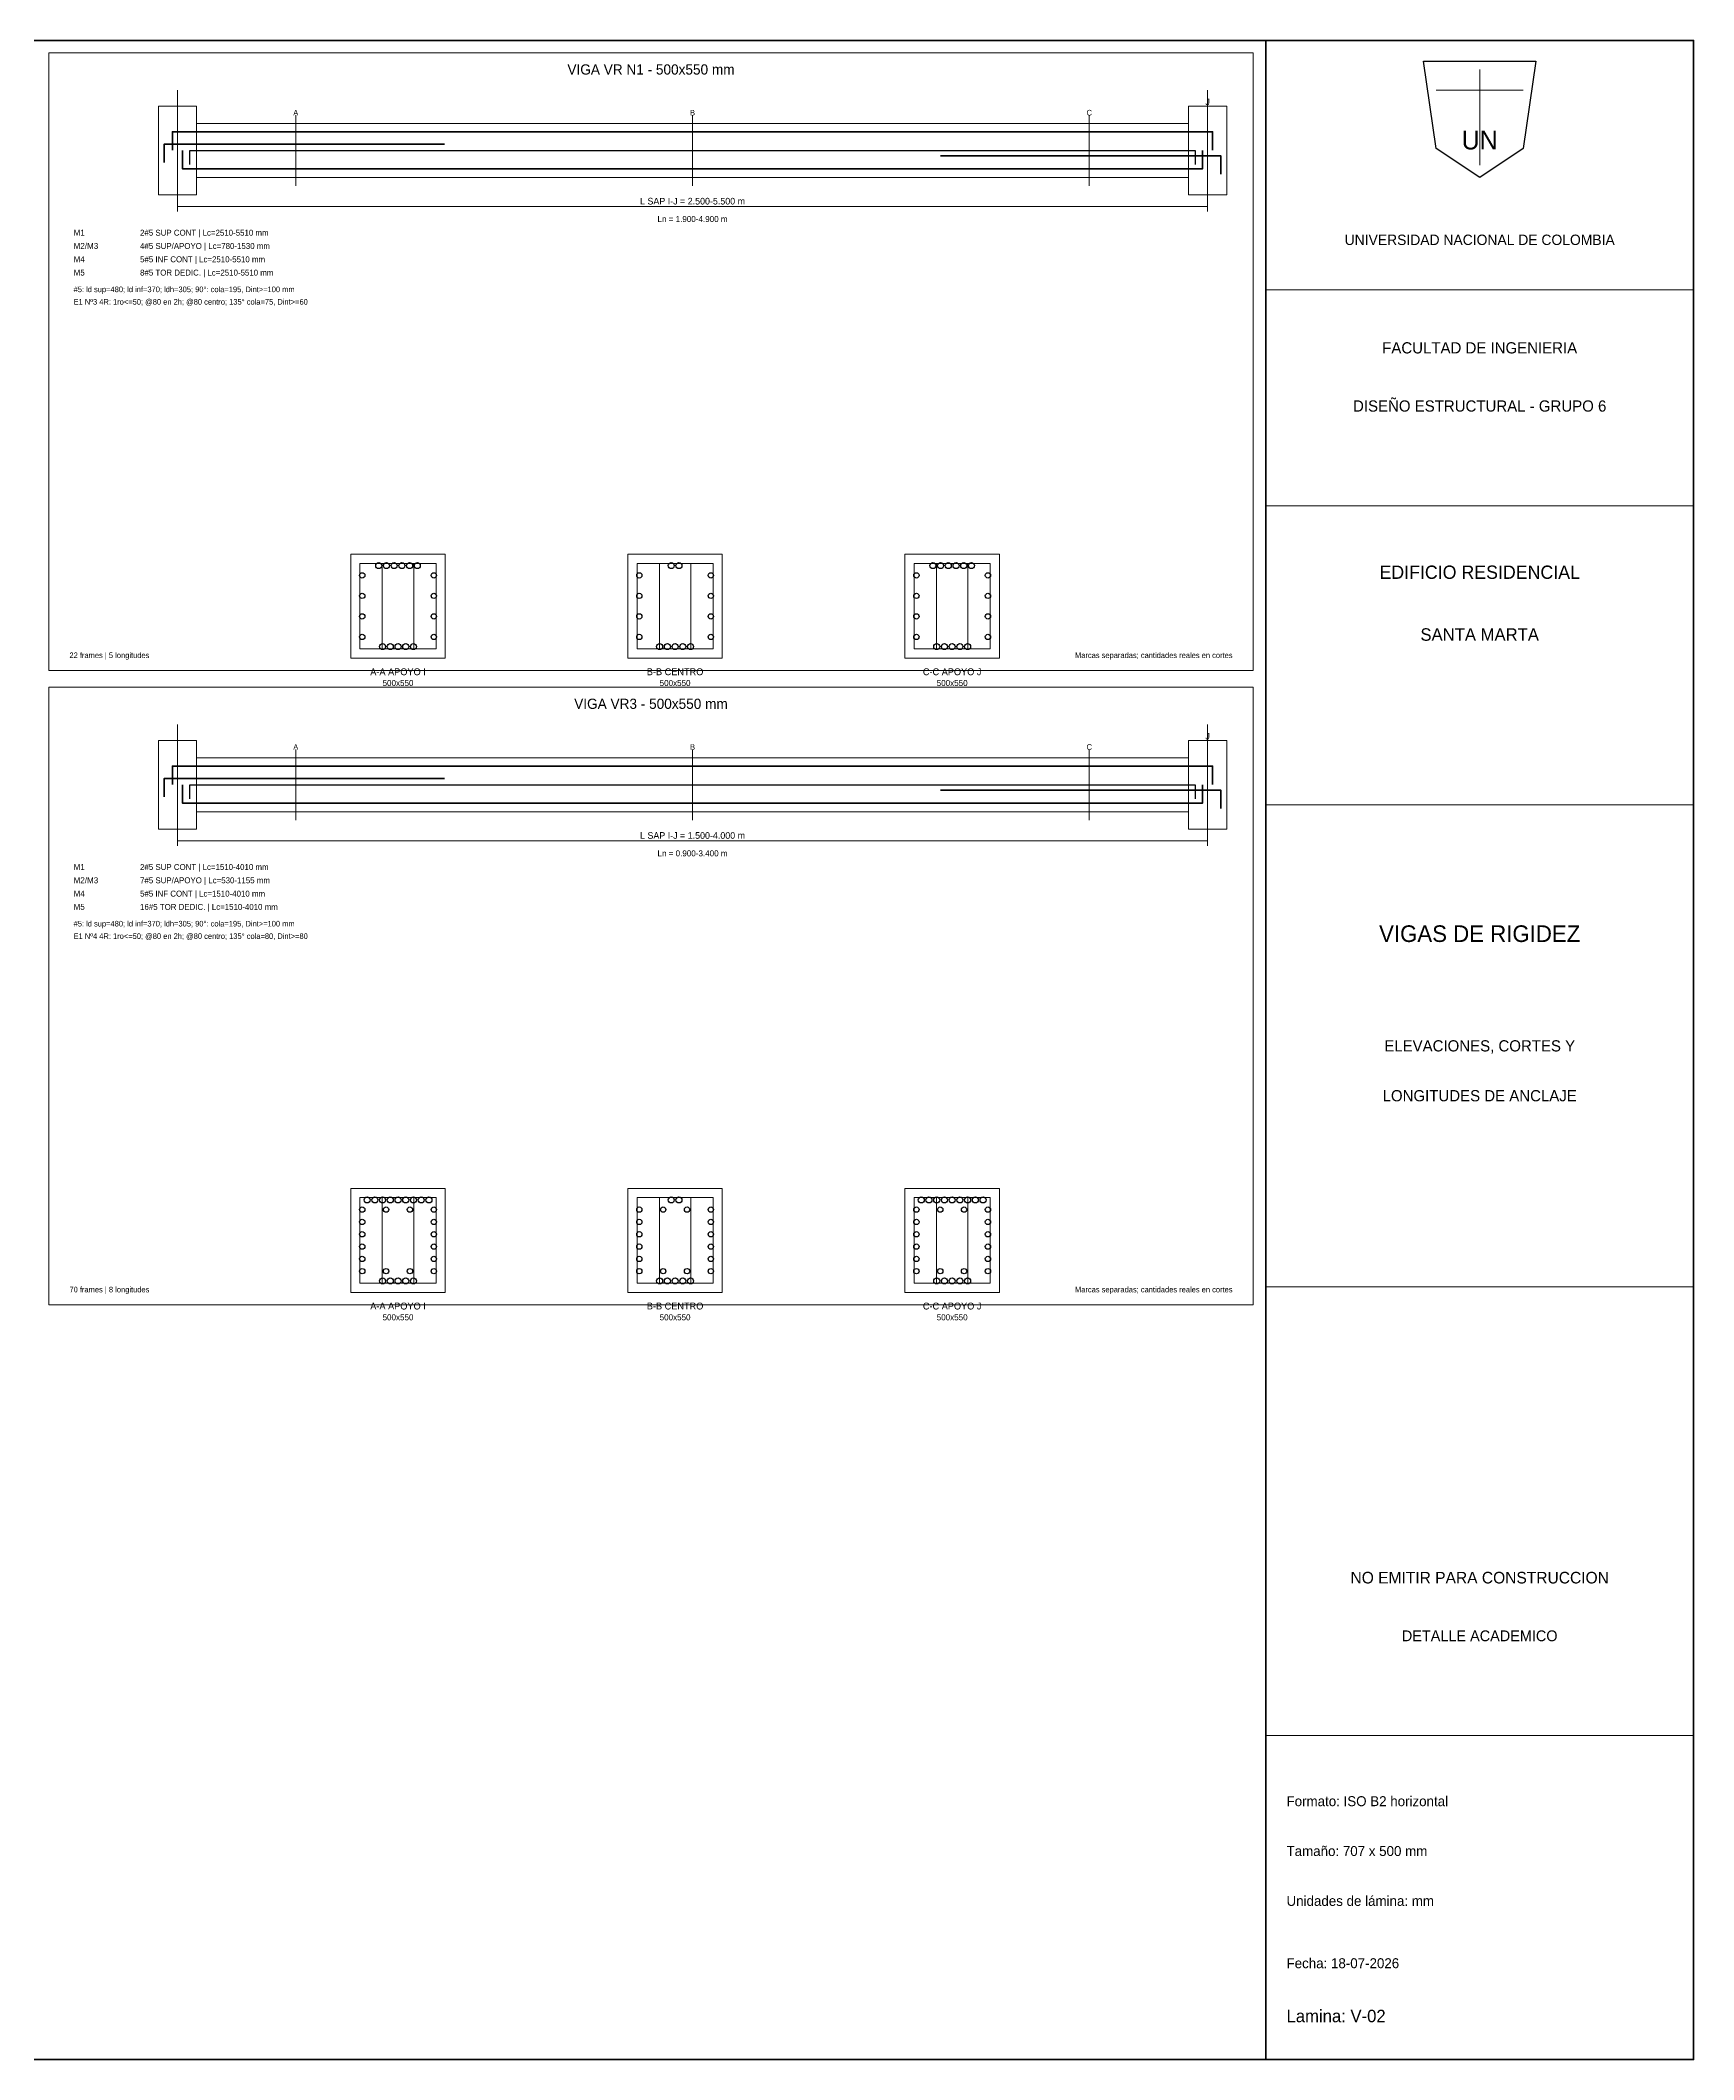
# Model space of a CAD drawing. Header units: millimetres. Extents: x 7 to 700, y 7 to 493.
# Drawn here: x 302 to 700, y 7 to 493 of the extents above; entities that cross this region are included whole.
import ezdxf
from ezdxf.enums import TextEntityAlignment as Align

# ---------------------------------------------------------------- set-up
doc = ezdxf.new("R2010")
doc.units = ezdxf.units.MM
for name, color, linetype in [('ALERTA', 1, 'Continuous'), ('APOYOS', 4, 'Continuous'), ('CONTORNO', 7, 'Continuous'), ('CORTE', 7, 'Continuous'), ('COTAS', 3, 'Continuous'), ('EJES', 8, 'Continuous'), ('ESTRIBOS', 7, 'Continuous'), ('GUIA', 9, 'Continuous'), ('M1_SUP_CONT', 5, 'Continuous'), ('M2_SUP_IZQ', 2, 'Continuous'), ('M3_SUP_DER', 2, 'Continuous'), ('M4_INF_CONT', 1, 'Continuous'), ('M5_TORSION', 30, 'Continuous'), ('MARCO', 7, 'Continuous'), ('ROTULO', 7, 'Continuous'), ('TEXTO', 7, 'Continuous'), ('TITULO', 6, 'Continuous')]:
    doc.layers.add(name, color=color, linetype=linetype)

msp = doc.modelspace()

# ---------------------------------------------------------------- linework, layer by layer
at = {"layer": 'APOYOS', "color": 4, "lineweight": 18}
for points in [[(330.4, 455.8), (339.6, 455.8), (339.6, 477.2), (330.4, 477.2)], [(578.4, 455.8), (587.6, 455.8), (587.6, 477.2), (578.4, 477.2)], [(330.4, 303.13), (339.6, 303.13), (339.6, 324.53), (330.4, 324.53)], [(578.4, 303.13), (587.6, 303.13), (587.6, 324.53), (578.4, 324.53)]]:
    msp.add_lwpolyline(points, close=True, dxfattribs=at)
at = {"layer": 'CONTORNO', "color": 7, "lineweight": 18}
for points in [[(339.6, 460), (578.4, 460), (578.4, 473), (339.6, 473)], [(339.6, 307.33), (578.4, 307.33), (578.4, 320.33), (339.6, 320.33)]]:
    msp.add_lwpolyline(points, close=True, dxfattribs=at)
at = {"layer": 'CORTE', "color": 7, "lineweight": 9}
for p, q in [((363.48, 458), (363.48, 475)), ((459, 458), (459, 475)), ((554.52, 458), (554.52, 475)), ((363.48, 305.33), (363.48, 322.33)), ((459, 305.33), (459, 322.33)), ((554.52, 305.33), (554.52, 322.33))]:
    msp.add_line(p, q, dxfattribs=at)
at = {"layer": 'CORTE', "color": 7, "lineweight": 20}
for points in [[(376.74, 344.33), (399.46, 344.33), (399.46, 369.33), (376.74, 369.33)], [(443.44, 344.33), (466.16, 344.33), (466.16, 369.33), (443.44, 369.33)], [(510.14, 344.33), (532.86, 344.33), (532.86, 369.33), (510.14, 369.33)], [(376.74, 191.67), (399.46, 191.67), (399.46, 216.67), (376.74, 216.67)], [(443.44, 191.67), (466.16, 191.67), (466.16, 216.67), (443.44, 216.67)], [(510.14, 191.67), (532.86, 191.67), (532.86, 216.67), (510.14, 216.67)]]:
    msp.add_lwpolyline(points, close=True, dxfattribs=at)
at = {"layer": 'COTAS', "color": 3, "lineweight": 15}
for p, q in [((335, 451.8), (335, 454.2)), ((335, 453), (583, 453)), ((583, 451.8), (583, 454.2)), ((335, 299.13), (335, 301.53)), ((583, 299.13), (583, 301.53)), ((335, 300.33), (583, 300.33))]:
    msp.add_line(p, q, dxfattribs=at)
at = {"layer": 'EJES', "color": 8, "lineweight": 9}
for p, q in [((335, 454), (335, 481)), ((583, 454), (583, 481)), ((335, 301.33), (335, 328.33)), ((583, 301.33), (583, 328.33))]:
    msp.add_line(p, q, dxfattribs=at)
at = {"layer": 'ESTRIBOS', "color": 7, "lineweight": 15}
for p, q in [((384.31, 346.53), (384.31, 367.13)), ((391.89, 346.53), (391.89, 367.13)), ((451.01, 346.53), (451.01, 367.13)), ((458.59, 346.53), (458.59, 367.13)), ((517.71, 346.53), (517.71, 367.13)), ((525.29, 346.53), (525.29, 367.13)), ((384.31, 193.87), (384.31, 214.47)), ((391.89, 193.87), (391.89, 214.47)), ((451.01, 193.87), (451.01, 214.47)), ((458.59, 193.87), (458.59, 214.47)), ((517.71, 193.87), (517.71, 214.47)), ((525.29, 193.87), (525.29, 214.47))]:
    msp.add_line(p, q, dxfattribs=at)
at = {"layer": 'ESTRIBOS', "color": 7, "lineweight": 18}
for points in [[(378.94, 346.53), (397.26, 346.53), (397.26, 367.13), (378.94, 367.13)], [(445.64, 346.53), (463.96, 346.53), (463.96, 367.13), (445.64, 367.13)], [(512.34, 346.53), (530.66, 346.53), (530.66, 367.13), (512.34, 367.13)], [(378.94, 193.87), (397.26, 193.87), (397.26, 214.47), (378.94, 214.47)], [(445.64, 193.87), (463.96, 193.87), (463.96, 214.47), (445.64, 214.47)], [(512.34, 193.87), (530.66, 193.87), (530.66, 214.47), (512.34, 214.47)]]:
    msp.add_lwpolyline(points, close=True, dxfattribs=at)
at = {"layer": 'GUIA', "color": 9, "lineweight": 9}
for points in [[(304, 341.33), (594, 341.33), (594, 490), (304, 490)], [(304, 188.67), (594, 188.67), (594, 337.33), (304, 337.33)]]:
    msp.add_lwpolyline(points, close=True, dxfattribs=at)
at = {"layer": 'M1_SUP_CONT', "color": 5, "lineweight": 35}
for points in [[(333.8, 466.6), (333.8, 471), (584.2, 471), (584.2, 466.6)], [(333.8, 313.93), (333.8, 318.33), (584.2, 318.33), (584.2, 313.93)]]:
    msp.add_lwpolyline(points, dxfattribs=at)
at = {"layer": 'M1_SUP_CONT', "color": 5}
for centre in [(383.45, 366.58), (385.31, 366.58), (387.17, 366.58), (389.03, 366.58), (390.89, 366.58), (392.75, 366.58), (453.87, 366.58), (455.73, 366.58), (516.85, 366.58), (518.71, 366.58), (520.57, 366.58), (522.43, 366.58), (524.29, 366.58), (526.15, 366.58), (380.66, 213.91), (382.52, 213.91), (384.38, 213.91), (386.24, 213.91), (388.1, 213.91), (389.96, 213.91), (391.82, 213.91), (393.68, 213.91), (395.54, 213.91), (453.87, 213.91), (455.73, 213.91), (514.06, 213.91), (515.92, 213.91), (517.78, 213.91), (519.64, 213.91), (521.5, 213.91), (523.36, 213.91), (525.22, 213.91), (527.08, 213.91), (528.94, 213.91)]:
    msp.add_circle(centre, 0.72, dxfattribs=at)
at = {"layer": 'M2_SUP_IZQ', "color": 2, "lineweight": 35}
for points in [[(331.8, 463.6), (331.8, 468), (399.3, 468)], [(331.8, 310.93), (331.8, 315.33), (399.3, 315.33)]]:
    msp.add_lwpolyline(points, dxfattribs=at)
at = {"layer": 'M3_SUP_DER', "color": 2, "lineweight": 35}
for points in [[(518.7, 465.2), (586.2, 465.2), (586.2, 460.8)], [(518.7, 312.53), (586.2, 312.53), (586.2, 308.13)]]:
    msp.add_lwpolyline(points, dxfattribs=at)
at = {"layer": 'M4_INF_CONT', "color": 1, "lineweight": 35}
for points in [[(336.2, 466.5), (336.2, 462.1), (581.8, 462.1), (581.8, 466.5)], [(336.2, 313.83), (336.2, 309.43), (581.8, 309.43), (581.8, 313.83)]]:
    msp.add_lwpolyline(points, dxfattribs=at)
at = {"layer": 'M4_INF_CONT', "color": 1}
for centre in [(384.38, 347.09), (386.24, 347.09), (388.1, 347.09), (389.96, 347.09), (391.82, 347.09), (451.08, 347.09), (452.94, 347.09), (454.8, 347.09), (456.66, 347.09), (458.52, 347.09), (517.78, 347.09), (519.64, 347.09), (521.5, 347.09), (523.36, 347.09), (525.22, 347.09), (384.38, 194.42), (386.24, 194.42), (388.1, 194.42), (389.96, 194.42), (391.82, 194.42), (451.08, 194.42), (452.94, 194.42), (454.8, 194.42), (456.66, 194.42), (458.52, 194.42), (517.78, 194.42), (519.64, 194.42), (521.5, 194.42), (523.36, 194.42), (525.22, 194.42)]:
    msp.add_circle(centre, 0.72, dxfattribs=at)
at = {"layer": 'M5_TORSION', "color": 30, "lineweight": 30}
for points in [[(338, 463.1), (338, 466.5), (580, 466.5), (580, 463.1)], [(338, 310.43), (338, 313.83), (580, 313.83), (580, 310.43)]]:
    msp.add_lwpolyline(points, dxfattribs=at)
at = {"layer": 'M5_TORSION', "color": 30}
for centre in [(379.49, 364.24), (396.71, 364.24), (446.19, 364.24), (463.41, 364.24), (512.89, 364.24), (530.11, 364.24), (379.49, 359.3), (396.71, 359.3), (446.19, 359.3), (463.41, 359.3), (512.89, 359.3), (530.11, 359.3), (379.49, 354.36), (396.71, 354.36), (446.19, 354.36), (463.41, 354.36), (512.89, 354.36), (530.11, 354.36), (379.49, 349.42), (396.71, 349.42), (446.19, 349.42), (463.41, 349.42), (512.89, 349.42), (530.11, 349.42), (379.49, 211.58), (379.49, 208.61), (385.23, 211.58), (390.97, 211.58), (396.71, 211.58), (396.71, 208.61), (446.19, 211.58), (446.19, 208.61), (451.93, 211.58), (457.67, 211.58), (463.41, 211.58), (463.41, 208.61), (512.89, 211.58), (512.89, 208.61), (518.63, 211.58), (524.37, 211.58), (530.11, 211.58), (530.11, 208.61), (379.49, 205.65), (396.71, 205.65), (446.19, 205.65), (463.41, 205.65), (512.89, 205.65), (530.11, 205.65), (379.49, 202.68), (379.49, 199.72), (396.71, 202.68), (396.71, 199.72), (446.19, 202.68), (446.19, 199.72), (463.41, 202.68), (463.41, 199.72), (512.89, 202.68), (512.89, 199.72), (530.11, 202.68), (530.11, 199.72), (379.49, 196.76), (385.23, 196.76), (390.97, 196.76), (396.71, 196.76), (446.19, 196.76), (451.93, 196.76), (457.67, 196.76), (463.41, 196.76), (512.89, 196.76), (518.63, 196.76), (524.37, 196.76), (530.11, 196.76)]:
    msp.add_circle(centre, 0.64, dxfattribs=at)
at = {"layer": 'MARCO', "color": 7, "lineweight": 35}
msp.add_line((597, 7), (597, 493), dxfattribs=at)
for points in [[(7, 7), (700, 7), (700, 493), (7, 493)], [(597, 7), (700, 7), (700, 493), (597, 493)]]:
    msp.add_lwpolyline(points, close=True, dxfattribs=at)
at = {"layer": 'ROTULO', "color": 7, "lineweight": 18}
for p, q in [((648.5, 486), (648.5, 463)), ((638, 481), (659, 481)), ((597, 433), (700, 433)), ((597, 381), (700, 381)), ((597, 309), (700, 309)), ((597, 193), (700, 193)), ((597, 85), (700, 85))]:
    msp.add_line(p, q, dxfattribs=at)
at = {"layer": 'ROTULO', "color": 7, "lineweight": 25}
msp.add_lwpolyline([(635, 488), (662, 488), (659, 467), (648.5, 460), (638, 467)], close=True, dxfattribs=at)

# ---------------------------------------------------------------- texts
at = {"layer": 'ALERTA', "color": 1}
for s, height, p in [('NO EMITIR PARA CONSTRUCCION', 2.8, (648.5, 123)), ('DETALLE ACADEMICO', 2.6, (648.5, 109))]:
    msp.add_text(s, height=height, dxfattribs=at).set_placement(p, align=Align.MIDDLE_CENTER)
at = {"layer": 'CORTE', "color": 7}
for s, p in [('C', (554.52, 475.6)), ('A', (363.48, 475.6)), ('B', (459, 475.6)), ('A', (363.48, 322.93)), ('B', (459, 322.93)), ('C', (554.52, 322.93))]:
    msp.add_text(s, height=1.35, dxfattribs=at).set_placement(p, align=Align.MIDDLE_CENTER)
at = {"layer": 'COTAS', "color": 3}
for s, p in [('L SAP I-J = 2.500-5.500 m', (459, 454.3)), ('L SAP I-J = 1.500-4.000 m', (459, 301.63))]:
    msp.add_text(s, height=1.6, dxfattribs=at).set_placement(p, align=Align.MIDDLE_CENTER)
at = {"layer": 'EJES', "color": 8}
for s, p in [('I', (335, 478.2)), ('J', (583, 478.2)), ('I', (335, 325.53)), ('J', (583, 325.53))]:
    msp.add_text(s, height=1.6, dxfattribs=at).set_placement(p, align=Align.MIDDLE_CENTER)
at = {"layer": 'ROTULO', "color": 7}
for s, height, p in [('UN', 4.5, (648.5, 469)), ('UNIVERSIDAD NACIONAL DE COLOMBIA', 2.5, (648.5, 445)), ('FACULTAD DE INGENIERIA', 2.7, (648.5, 419)), ('DISEÑO ESTRUCTURAL - GRUPO 6', 2.7, (648.5, 405)), ('EDIFICIO RESIDENCIAL', 3.2, (648.5, 365)), ('SANTA MARTA', 3, (648.5, 350)), ('VIGAS DE RIGIDEZ', 4, (648.5, 278)), ('ELEVACIONES, CORTES Y', 2.7, (648.5, 251)), ('LONGITUDES DE ANCLAJE', 2.7, (648.5, 239))]:
    msp.add_text(s, height=height, dxfattribs=at).set_placement(p, align=Align.MIDDLE_CENTER)
for s, height, p in [('Formato: ISO B2 horizontal', 2.4, (602, 68)), ('Tamaño: 707 x 500 mm', 2.4, (602, 56)), ('Unidades de lámina: mm', 2.4, (602, 44)), ('Fecha: 18-07-2026', 2.4, (602, 29)), ('Lamina: V-02', 3, (602, 16))]:
    msp.add_text(s, height=height, dxfattribs=at).set_placement(p)
at = {"layer": 'TEXTO', "color": 5}
for s, height, p in [('M1', 1.45, (310, 446)), ('2#5 SUP CONT | Lc=2510-5510 mm', 1.42, (326, 446)), ('M1', 1.45, (310, 293.33)), ('2#5 SUP CONT | Lc=1510-4010 mm', 1.42, (326, 293.33))]:
    msp.add_text(s, height=height, dxfattribs=at).set_placement(p)
at = {"layer": 'TEXTO', "color": 7}
for s, height, p in [('Ln = 1.900-4.900 m', 1.45, (459, 450)), ('A-A APOYO I', 1.65, (388.1, 341.03)), ('B-B CENTRO', 1.65, (454.8, 341.03)), ('C-C APOYO J', 1.65, (521.5, 341.03)), ('500x550', 1.45, (388.1, 338.33)), ('500x550', 1.45, (454.8, 338.33)), ('500x550', 1.45, (521.5, 338.33)), ('Ln = 0.900-3.400 m', 1.45, (459, 297.33)), ('A-A APOYO I', 1.65, (388.1, 188.37)), ('500x550', 1.45, (388.1, 185.67)), ('B-B CENTRO', 1.65, (454.8, 188.37)), ('500x550', 1.45, (454.8, 185.67)), ('C-C APOYO J', 1.65, (521.5, 188.37)), ('500x550', 1.45, (521.5, 185.67))]:
    msp.add_text(s, height=height, dxfattribs=at).set_placement(p, align=Align.MIDDLE_CENTER)
at = {"layer": 'TEXTO', "color": 2}
for s, height, p in [('M2/M3', 1.45, (310, 442.8)), ('4#5 SUP/APOYO | Lc=780-1530 mm', 1.42, (326, 442.8)), ('M2/M3', 1.45, (310, 290.13)), ('7#5 SUP/APOYO | Lc=530-1155 mm', 1.42, (326, 290.13))]:
    msp.add_text(s, height=height, dxfattribs=at).set_placement(p)
at = {"layer": 'TEXTO', "color": 1}
for s, height, p in [('M4', 1.45, (310, 439.6)), ('5#5 INF CONT | Lc=2510-5510 mm', 1.42, (326, 439.6)), ('M4', 1.45, (310, 286.93)), ('5#5 INF CONT | Lc=1510-4010 mm', 1.42, (326, 286.93))]:
    msp.add_text(s, height=height, dxfattribs=at).set_placement(p)
at = {"layer": 'TEXTO', "color": 30}
for s, height, p in [('M5', 1.45, (310, 436.4)), ('8#5 TOR DEDIC. | Lc=2510-5510 mm', 1.42, (326, 436.4)), ('M5', 1.45, (310, 283.73)), ('16#5 TOR DEDIC. | Lc=1510-4010 mm', 1.42, (326, 283.73))]:
    msp.add_text(s, height=height, dxfattribs=at).set_placement(p)
at = {"layer": 'TEXTO', "color": 7}
for s, p in [('#5: ld sup=480; ld inf=370; ldh=305; 90°: cola=195, Dint>=100 mm', (310, 432.4)), ('E1 Nº3 4R: 1ro<=50; @80 en 2h; @80 centro; 135° cola=75, Dint>=60', (310, 429.4)), ('22 frames | 5 longitudes', (309, 344.33)), ('#5: ld sup=480; ld inf=370; ldh=305; 90°: cola=195, Dint>=100 mm', (310, 279.73)), ('E1 Nº4 4R: 1ro<=50; @80 en 2h; @80 centro; 135° cola=80, Dint>=80', (310, 276.73)), ('70 frames | 8 longitudes', (309, 191.67))]:
    msp.add_text(s, height=1.35, dxfattribs=at).set_placement(p)
at = {"layer": 'TEXTO', "color": 3}
for p in [(589, 344.33), (589, 191.67)]:
    msp.add_text('Marcas separadas; cantidades reales en cortes', height=1.35, dxfattribs=at).set_placement(p, align=Align.RIGHT)
at = {"layer": 'TITULO', "color": 6}
for s, p in [('VIGA VR N1 - 500x550 mm', (449, 486)), ('VIGA VR3 - 500x550 mm', (449, 333.33))]:
    msp.add_text(s, height=2.45, dxfattribs=at).set_placement(p, align=Align.MIDDLE_CENTER)

doc.saveas('drawing.dxf')
